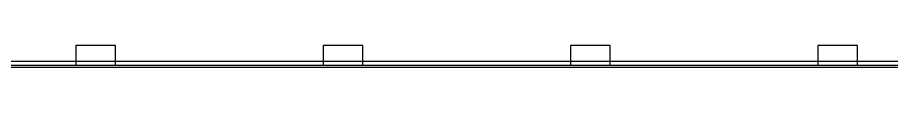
# Model space of a CAD drawing. Extents: x 147 to 432, y 261 to 358.
# Drawn here: x 318.89 to 345.82, y 355.29 to 355.98 of the extents above; entities that cross this region are included whole.
import ezdxf

# ---------------------------------------------------------------- set-up
doc = ezdxf.new("R2010")
doc.units = 0
doc.header["$MEASUREMENT"] = 0
doc.layers.get('0').update_dxf_attribs({"linetype": 'CONTINUOUS'})

msp = doc.modelspace()

# ---------------------------------------------------------------- linework, layer by layer
at = {"color": 7, "linetype": 'Continuous'}
for p, q in [((320.68553, 355.97723), (320.68553, 355.35939)), ((328.30553, 355.97723), (328.30553, 355.35939)), ((335.92553, 355.97723), (335.92553, 355.35939)), ((343.54553, 355.97723), (343.54553, 355.35939)), ((423.40552, 355.47723), (291.87553, 355.47723)), ((427.12073, 355.35939), (188.24033, 355.35939))]:
    msp.add_line(p, q, dxfattribs=at)
for points in [[(321.90553, 355.97723), (320.68553, 355.97723)], [(321.90553, 355.35938), (321.90553, 355.97723)], [(329.52553, 355.97723), (328.30553, 355.97723)], [(329.52553, 355.35938), (329.52553, 355.97723)], [(337.14553, 355.97723), (335.92553, 355.97723)], [(337.14553, 355.35938), (337.14553, 355.97723)], [(344.76553, 355.97723), (343.54553, 355.97723)], [(344.76553, 355.35939), (344.76553, 355.97723)], [(431.72205, 355.29359), (183.639, 355.29359)]]:
    msp.add_lwpolyline(points, dxfattribs=at)

doc.saveas('drawing.dxf')
